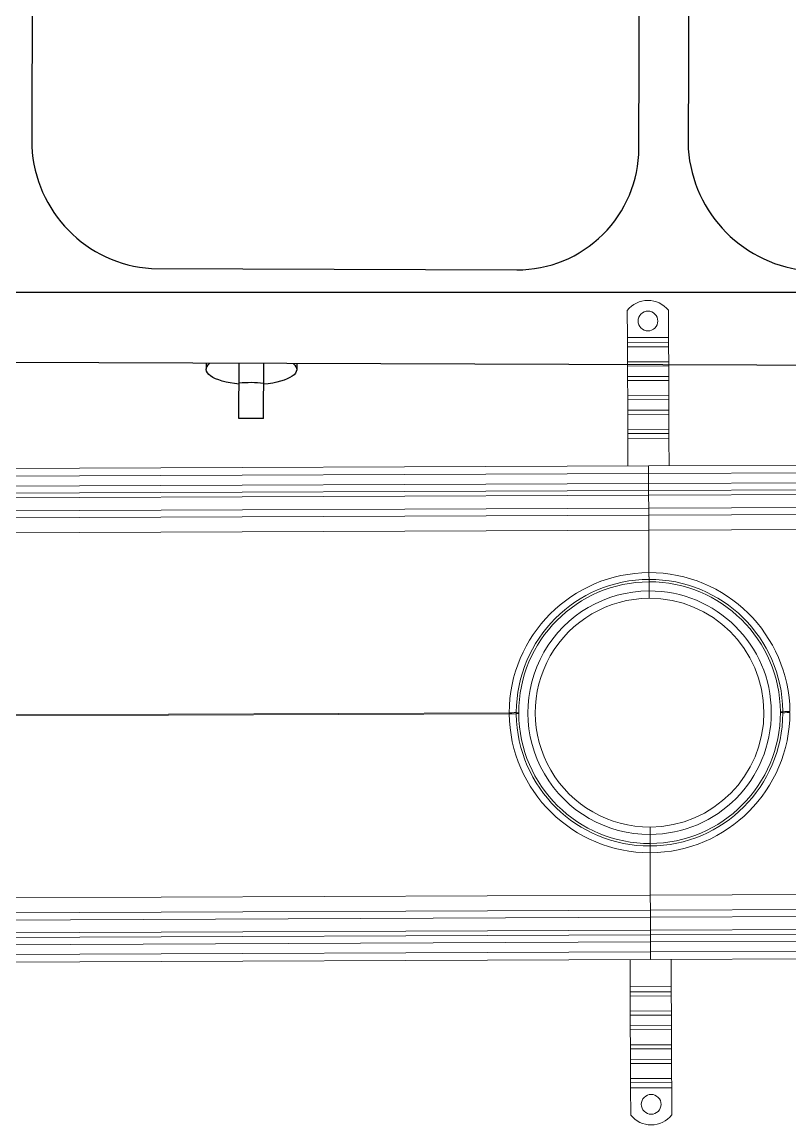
# Model space of a CAD drawing. Header units: millimetres. Extents: x -34838 to 729576, y -214038 to 121482.
# Drawn here: x 604420 to 604887, y -49597 to -48927 of the extents above; entities that cross this region are included whole.
import ezdxf

# ---------------------------------------------------------------- set-up
doc = ezdxf.new("R2010")
doc.units = ezdxf.units.MM
doc.header["$MEASUREMENT"] = 0
doc.layers.add('OBL. ЕЛЕКТР.', color=30, linetype='Continuous')
for name, color, linetype, lineweight in [('Obrys', 7, 'Continuous', 18), ('S-Prof__Обладнання__Обладнання для водопостачання та каналізації', 130, 'Continuous', 5), ('Двери ARCHICAD_Ном._пера__83', 7, 'Continuous', 13)]:
    doc.layers.add(name, color=color, linetype=linetype, lineweight=lineweight)

# ---------------------------------------------------------------- blocks, each defined once
blk = doc.blocks.new('1N1FR6E')
at = {"layer": 'OBL. ЕЛЕКТР.', "linetype": 'Continuous'}
for points in [[(120317.256, 210209.608), (120317.256, 210301.608), (120237.256, 210301.608), (120237.256, 210209.608), (120317.256, 210209.608)], [(120299.506, 210209.608), (120299.506, 210209.24)], [(120301.506, 210206.262), (120303.006, 210206.262), (120303.006, 210209.608)], [(120301.506, 210206.262), (120301.506, 210209.608)], [(120305.006, 210209.608), (120305.006, 210209.24)]]:
    blk.add_lwpolyline(points, dxfattribs=at)
for points in [[(120246.156, 210290.354), (120268.356, 210290.354, -0.414214), (120275.756, 210282.954), (120275.753, 210222.754, -0.372223), (120268.356, 210215.354), (120246.156, 210215.354, -0.414214), (120238.756, 210222.754), (120238.756, 210282.954, -0.414214), (120246.156, 210290.354, 0)], [(120286.156, 210290.354), (120308.356, 210290.354, -0.414214), (120315.756, 210282.954), (120315.653, 210222.754, -0.381485), (120308.356, 210215.354), (120286.156, 210215.354, -0.414214), (120278.756, 210222.754), (120278.756, 210282.954, -0.414214), (120286.156, 210290.354, 0)]]:
    blk.add_lwpolyline(points, format="xyb", dxfattribs=at)
blk.add_arc((120302.256, 210201.693), 6.768, 83.63777, 96.36223, dxfattribs=at)
for start_param, end_param in [(9.018312, 10.719348), (4.988616, 6.689651)]:
    blk.add_ellipse((120302.256, 210209.24), major_axis=(2.75, 0), ratio=0.338182, start_param=start_param, end_param=end_param, dxfattribs=at)
blk = doc.blocks.new('AUDIT_I_200716151807-1040')
at = {"layer": 'Obrys'}
for centre, major_axis, start_param, end_param in [((2035.59, -11531.69), (4.5, -0.03), 4.747797, 6.283185), ((2035.59, -11533), (4.5, 0.03), 0, 1.535389), ((2206.58, -11531.69), (-4.5, -0.03), 0, 1.535389), ((2206.58, -11533), (-4.5, 0.03), 4.747797, 6.283185)]:
    blk.add_ellipse(centre, major_axis=major_axis, ratio=0.08689, start_param=start_param, end_param=end_param, dxfattribs=at)
blk = doc.blocks.new('Трап широкий')
for p, q in [((-11.14, 244.55), (-11.24, 228.07)), ((13.86, 244.41), (13.76, 227.93)), ((-11.24, 228.07), (-11.25, 224.88)), ((13.76, 227.93), (-11.24, 228.07)), ((13.76, 227.93), (13.75, 224.75)), ((-11.32, 213.22), (-11.27, 222.41)), ((-11.25, 224.88), (-11.27, 222.41)), ((13.73, 222.27), (-11.27, 222.41)), ((13.75, 224.75), (-11.25, 224.88)), ((13.68, 213.08), (13.73, 222.27)), ((13.75, 224.75), (13.73, 222.27)), ((-11.33, 210.74), (-11.37, 204.38)), ((-11.32, 213.22), (-11.33, 210.74)), ((13.67, 210.6), (-11.33, 210.74)), ((13.68, 213.08), (-11.32, 213.22)), ((13.67, 210.6), (13.63, 204.24)), ((13.68, 213.08), (13.67, 210.6)), ((-11.43, 192.71), (-11.38, 201.9)), ((-11.37, 204.38), (-11.38, 201.9)), ((13.62, 201.76), (-11.38, 201.9)), ((13.63, 204.24), (-11.37, 204.38)), ((13.57, 192.57), (13.62, 201.76)), ((13.63, 204.24), (13.62, 201.76)), ((-11.45, 190.24), (-11.48, 183.87)), ((-11.43, 192.71), (-11.45, 190.24)), ((13.55, 190.1), (-11.45, 190.24)), ((13.57, 192.57), (-11.43, 192.71)), ((13.55, 190.1), (13.52, 183.73)), ((13.57, 192.57), (13.55, 190.1)), ((-11.55, 172.21), (-11.49, 181.4)), ((-11.48, 183.87), (-11.49, 181.4)), ((13.51, 181.26), (-11.49, 181.4)), ((13.52, 183.73), (-11.48, 183.87)), ((13.45, 172.07), (13.51, 181.26)), ((13.52, 183.73), (13.51, 181.26)), ((-11.56, 169.73), (-11.58, 166.55)), ((-11.55, 172.21), (-11.56, 169.73)), ((13.44, 169.59), (-11.56, 169.73)), ((13.45, 172.07), (-11.55, 172.21)), ((13.44, 169.59), (13.42, 166.41)), ((13.45, 172.07), (13.44, 169.59)), ((-11.58, 166.55), (-11.67, 150.07)), ((13.42, 166.41), (-11.58, 166.55)), ((13.42, 166.41), (13.33, 149.93)), ((-485.69, 148.04), (0.81, 145.34)), ((0.83, 150), (-485.66, 152.7)), ((0.81, 145.34), (0.83, 150)), ((0.83, 150), (0.81, 145.34)), ((487.32, 147.3), (0.83, 150)), ((0.77, 139.34), (-485.72, 142.04)), ((0.81, 145.34), (0.77, 139.34)), ((0.77, 139.34), (0.81, 145.34)), ((0.81, 145.34), (487.3, 142.64)), ((-485.76, 134.8), (0.73, 132.1)), ((-485.74, 137.7), (0.75, 135)), ((0.75, 135), (0.73, 132.1)), ((0.73, 132.1), (0.75, 135)), ((0.75, 135), (0.77, 139.34)), ((0.77, 139.34), (0.75, 135)), ((0.75, 135), (487.24, 132.3)), ((487.27, 136.64), (0.77, 139.34)), ((0.73, 132.1), (0.69, 124.34)), ((0.69, 124.34), (0.73, 132.1)), ((0.73, 132.1), (487.23, 129.41)), ((-485.83, 122.7), (0.67, 120)), ((0.69, 124.34), (-485.8, 127.04)), ((0.67, 120), (0.69, 124.34)), ((0.69, 124.34), (0.67, 120)), ((487.18, 121.64), (0.69, 124.34)), ((0.67, 120), (0.61, 110.87)), ((0.61, 110.87), (0.67, 120)), ((0.67, 120), (487.16, 117.3)), ((-485.88, 113.57), (0.61, 110.87)), ((0.61, 110.87), (0.47, 85.11)), ((0.47, 85.11), (0.61, 110.87)), ((0.61, 110.87), (487.11, 108.17)), ((0.45, 81), (0.44, 79.5)), ((0.44, 79.5), (0.45, 81)), ((0.39, 69.5), (0.41, 74)), ((0.41, 74), (0.39, 69.5)), ((0.44, 79.5), (0.41, 74)), ((0.41, 74), (0.44, 79.5)), ((-85.34, 0.73), (-486.49, 2.96)), ((-486.49, 2.44), (-85.34, 0.21)), ((-79.5, 0.67), (-81, 0.68)), ((-79.5, 0.21), (-81, 0.22)), ((79.5, -0.21), (81, -0.22)), ((79.5, -0.67), (81, -0.68)), ((-0.41, -74), (-0.39, -69.5)), ((-0.39, -69.5), (-0.41, -74)), ((-0.44, -79.5), (-0.45, -81)), ((-0.45, -81), (-0.44, -79.5)), ((-0.41, -74), (-0.44, -79.5)), ((-0.44, -79.5), (-0.41, -74)), ((-0.47, -85.11), (-0.61, -110.87)), ((-0.61, -110.87), (-0.47, -85.11)), ((-0.61, -110.87), (-487.11, -108.17)), ((-0.61, -110.87), (-0.67, -120)), ((-0.67, -120), (-0.61, -110.87)), ((485.88, -113.57), (-0.61, -110.87)), ((-0.67, -120), (-487.16, -117.3)), ((-0.69, -124.34), (-0.67, -120)), ((-0.67, -120), (-0.69, -124.34)), ((485.83, -122.7), (-0.67, -120)), ((-487.18, -121.64), (-0.69, -124.34)), ((-0.69, -124.34), (-0.73, -132.1)), ((-0.73, -132.1), (-0.69, -124.34)), ((-0.69, -124.34), (485.8, -127.04)), ((-0.75, -135), (-487.24, -132.3)), ((-0.73, -132.1), (-487.23, -129.41)), ((-0.73, -132.1), (-0.75, -135)), ((-0.75, -135), (-0.73, -132.1)), ((485.76, -134.8), (-0.73, -132.1)), ((-487.27, -136.64), (-0.77, -139.34)), ((-0.77, -139.34), (-0.81, -145.34)), ((-0.81, -145.34), (-0.77, -139.34)), ((-0.77, -139.34), (-0.75, -135)), ((-0.75, -135), (-0.77, -139.34)), ((-0.77, -139.34), (485.72, -142.04)), ((485.74, -137.7), (-0.75, -135)), ((-487.32, -147.3), (-0.83, -150)), ((-0.81, -145.34), (-487.3, -142.64)), ((-0.83, -150), (-0.81, -145.34)), ((-0.81, -145.34), (-0.83, -150)), ((485.69, -148.04), (-0.81, -145.34)), ((-13.42, -166.41), (-13.33, -149.93)), ((-0.83, -150), (485.66, -152.7)), ((11.58, -166.55), (11.67, -150.07)), ((-13.44, -169.59), (-13.42, -166.41)), ((-13.42, -166.41), (11.58, -166.55)), ((11.56, -169.73), (11.58, -166.55)), ((-13.45, -172.07), (-13.51, -181.26)), ((-13.45, -172.07), (-13.44, -169.59)), ((-13.45, -172.07), (11.55, -172.21)), ((-13.44, -169.59), (11.56, -169.73)), ((11.55, -172.21), (11.49, -181.4)), ((11.55, -172.21), (11.56, -169.73)), ((-13.55, -190.1), (-13.52, -183.73)), ((-13.52, -183.73), (-13.51, -181.26)), ((-13.52, -183.73), (11.48, -183.87)), ((-13.51, -181.26), (11.49, -181.4)), ((11.45, -190.24), (11.48, -183.87)), ((11.48, -183.87), (11.49, -181.4)), ((-13.57, -192.57), (-13.62, -201.76)), ((-13.57, -192.57), (-13.55, -190.1)), ((-13.57, -192.57), (11.43, -192.71)), ((-13.55, -190.1), (11.45, -190.24)), ((11.43, -192.71), (11.38, -201.9)), ((11.43, -192.71), (11.45, -190.24)), ((-13.67, -210.6), (-13.63, -204.24)), ((-13.63, -204.24), (-13.62, -201.76)), ((-13.63, -204.24), (11.37, -204.38)), ((-13.62, -201.76), (11.38, -201.9)), ((11.33, -210.74), (11.37, -204.38)), ((11.37, -204.38), (11.38, -201.9)), ((-13.68, -213.08), (-13.73, -222.27)), ((-13.68, -213.08), (-13.67, -210.6)), ((-13.68, -213.08), (11.32, -213.22)), ((-13.67, -210.6), (11.33, -210.74)), ((11.32, -213.22), (11.27, -222.41)), ((11.32, -213.22), (11.33, -210.74)), ((-13.76, -227.93), (-13.75, -224.75)), ((-13.75, -224.75), (-13.73, -222.27)), ((-13.75, -224.75), (11.25, -224.88)), ((-13.73, -222.27), (11.27, -222.41)), ((11.24, -228.07), (11.25, -224.88)), ((11.25, -224.88), (11.27, -222.41)), ((-13.86, -244.41), (-13.76, -227.93)), ((-13.76, -227.93), (11.24, -228.07)), ((11.14, -244.55), (11.24, -228.07))]:
    blk.add_line(p, q)
for centre, major_axis, start_param, end_param in [((1.3, 234.5), (11.33, -11.3), 1.452358, 3.24569), ((1.32, 238), (4.25, -4.24), 3.919820396809793, 10.20300570398938), ((0.15, -0.39), (60.56, -60.36), 2.350852, 3.91218), ((0, 0), (57.37, -57.18), 2.349024, 3.91218), ((0, 0), (57.37, -57.18), 0.785868, 2.349024), ((-0.16, -0.39), (60.56, -60.36), 0.785868, 2.347196), ((0, 0), (56.31, -56.12), 2.349024, 3.916933), ((0, 0), (52.41, -52.24), 2.349024, 5.490617), ((0, 0), (52.41, -52.24), 5.490617, 8.632209), ((0, 0), (56.31, -56.12), 0.781115, 2.349024), ((0, 0), (49.22, -49.06), 2.349024, 5.490617), ((0, 0), (49.22, -49.06), 5.490617, 8.632209), ((0.16, 0.39), (60.56, -60.36), 3.927461, 5.488789), ((0, 0), (56.31, -56.12), 3.922708, 5.490617), ((0, 0), (57.37, -57.18), 3.927461, 5.490617), ((-0.15, 0.39), (60.56, -60.36), 5.492445, 7.053772), ((0, 0), (57.37, -57.18), 5.490617, 7.053772), ((0, 0), (56.31, -56.12), 5.490617, 7.058525), ((-1.32, -238), (4.25, -4.24), 3.919820396809793, 10.20300570398938), ((-1.3, -234.5), (11.3, 11.33), 3.023154, 4.816486)]:
    blk.add_ellipse(centre, major_axis=major_axis, ratio=1, start_param=start_param, end_param=end_param)
for points, knots in [([(0.47, 85.11), (0.47, 84.52), (0.47, 83.96), (0.46, 82.91), (0.46, 82.45), (0.45, 81.73), (0.45, 81.46), (0.45, 81.09), (0.45, 81.04), (0.45, 81)], [0, 0, 0, 0, 0.175693, 0.175693, 0.3514529, 0.3514529, 0.5105786, 0.5105786, 0.6697314, 0.6697314, 0.6697314, 0.6697314]), ([(0.45, 81), (0.45, 81.04), (0.45, 81.11), (0.45, 81.56), (0.45, 81.89), (0.46, 82.67), (0.46, 83.11), (0.47, 84.06), (0.47, 84.58), (0.47, 85.11)], [0, 0, 0, 0, 0.1760049, 0.1760049, 0.3519449, 0.3519449, 0.5108582, 0.5108582, 0.6697471, 0.6697471, 0.6697471, 0.6697471]), ([(-85.34, 0.73), (-85.34, 0.65), (-85.34, 0.56), (-85.34, 0.39), (-85.34, 0.3), (-85.34, 0.21)], [-0.1306547, -0.1306547, -0.1306547, -0.1306547, -0.0653274, -0.0653274, 0, 0, 0, 0]), ([(-81, 0.68), (-81, 0.61), (-81, 0.53), (-81, 0.37), (-81, 0.29), (-81, 0.22)], [0, 0, 0, 0, 0.02295698, 0.02295698, 0.04591397, 0.04591397, 0.04591397, 0.04591397]), ([(-79.5, 0.21), (-79.5, 0.29), (-79.5, 0.36), (-79.5, 0.52), (-79.5, 0.59), (-79.5, 0.67)], [-0.04591397, -0.04591397, -0.04591397, -0.04591397, -0.02295698, -0.02295698, 0, 0, 0, 0]), ([(79.5, -0.21), (79.5, -0.29), (79.5, -0.36), (79.5, -0.52), (79.5, -0.59), (79.5, -0.67)], [-0.04591397, -0.04591397, -0.04591397, -0.04591397, -0.02295698, -0.02295698, 0, 0, 0, 0]), ([(81, -0.68), (81, -0.61), (81, -0.53), (81, -0.37), (81, -0.29), (81, -0.22)], [0, 0, 0, 0, 0.02295698, 0.02295698, 0.04591397, 0.04591397, 0.04591397, 0.04591397]), ([(-0.45, -81), (-0.45, -81.04), (-0.45, -81.11), (-0.45, -81.56), (-0.45, -81.89), (-0.46, -82.67), (-0.46, -83.11), (-0.47, -84.06), (-0.47, -84.58), (-0.47, -85.11)], [0, 0, 0, 0, 0.1760049, 0.1760049, 0.3519449, 0.3519449, 0.5108582, 0.5108582, 0.6697471, 0.6697471, 0.6697471, 0.6697471]), ([(-0.47, -85.11), (-0.47, -84.52), (-0.47, -83.96), (-0.46, -82.91), (-0.46, -82.45), (-0.45, -81.73), (-0.45, -81.46), (-0.45, -81.09), (-0.45, -81.04), (-0.45, -81)], [0, 0, 0, 0, 0.175693, 0.175693, 0.3514529, 0.3514529, 0.5105786, 0.5105786, 0.6697314, 0.6697314, 0.6697314, 0.6697314])]:
    blk.add_open_spline(points, degree=3, knots=knots)
for points in [[(-81, 0.68), (-81, 0.81), (-80.99, 0.94), (-80.99, 1.07)], [(-81, -0.17), (-81, -0.04), (-81, 0.09), (-81, 0.22)], [(81, 0.17), (81, 0.04), (81, -0.09), (81, -0.22)], [(81, -0.68), (81, -0.81), (80.99, -0.94), (80.99, -1.07)]]:
    blk.add_open_spline(points, degree=3)
at = {"rotation": 179.6823108180857}
blk.add_blockref('AUDIT_I_200716151807-1040', (2057.11, -11543.93), dxfattribs=at)

msp = doc.modelspace()

# ---------------------------------------------------------------- linework, layer by layer
msp.add_line((602007.02, -49091.16), (608973.67, -49091.16))

# ---------------------------------------------------------------- block references
at = {"layer": 'S-Prof__Обладнання__Обладнання для водопостачання та каналізації', "xscale": -1, "rotation": 179.9202719825038}
msp.add_blockref('Трап широкий', (604801.56, -49346.76, 2800), dxfattribs=at)
at = {"layer": 'Двери ARCHICAD_Ном._пера__83', "lineweight": 5, "xscale": -10.00000000000002, "yscale": 10, "zscale": 9.999999999999998, "rotation": 359.7929318341735}
msp.add_blockref('1N1FR6E', (1799977.28, -2155564.63, 1400), dxfattribs=at)

doc.saveas('drawing.dxf')
